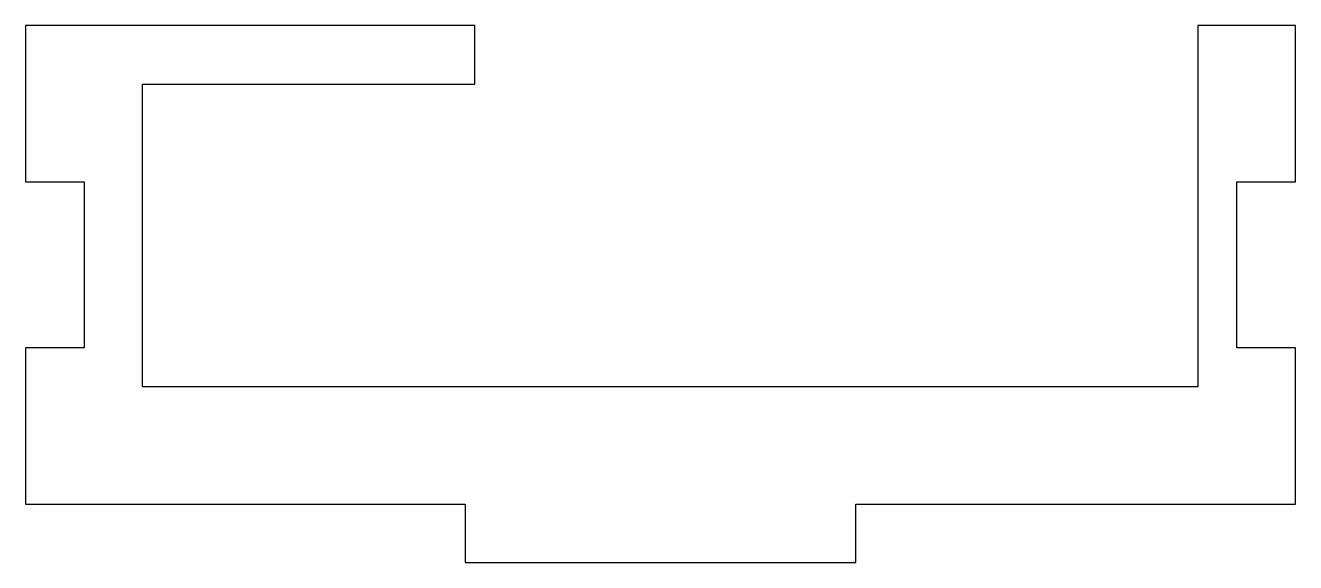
# Model space of a CAD drawing. Extents: x -65 to 0, y 0 to 27.5.
import ezdxf

# ---------------------------------------------------------------- set-up
doc = ezdxf.new("R2010")
doc.units = 0
doc.layers.get('0').update_dxf_attribs({"linetype": 'continuous'})

msp = doc.modelspace()

# ---------------------------------------------------------------- linework, layer by layer
at = {"color": 7}
msp.add_lwpolyline([(-42.5, 3), (-42.5, 0), (-22.5, 0), (-22.5, 3), (0, 3), (0, 11), (-3, 11), (-3, 19.5), (0, 19.5), (0, 27.5), (-5, 27.5), (-5, 9), (-59, 9), (-59, 24.5), (-42, 24.5), (-42, 27.5), (-65, 27.5), (-65, 19.5), (-62, 19.5), (-62, 11), (-65, 11), (-65, 3)], close=True, dxfattribs=at)

doc.saveas('drawing.dxf')
